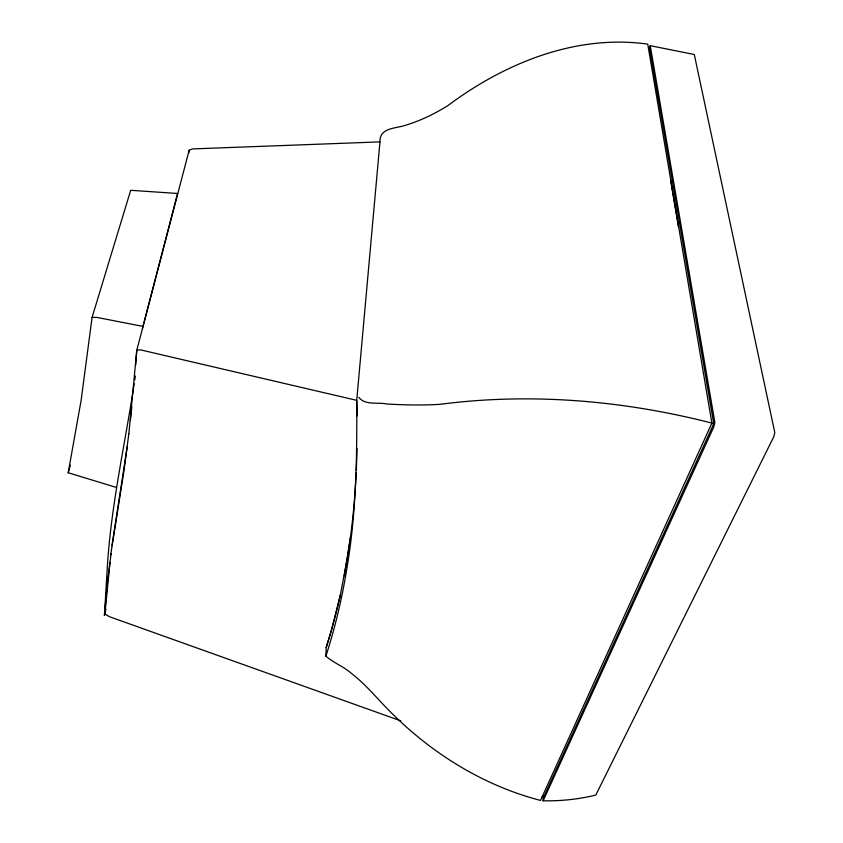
<?xml version="1.0" encoding="UTF-8"?>
<svg xmlns="http://www.w3.org/2000/svg" width="843" height="843" viewBox="0 0 843 843"><rect width="100%" height="100%" fill="white"/><g stroke="black" fill="none" stroke-linecap="round" stroke-linejoin="round"><path stroke-width="1.26" d="M325.872 656.149A1799.942 794.001 50.7 0 0 347.442 565.042C356.378 510.616 357.053 455.357 356.726 400.341L379.961 141.887C379.424 127.398 395.894 128.652 405.515 125.28C420.594 120.654 434.914 113.773 448.223 105.343C504.946 63.088 576.011 34.036 647.751 44.142L711.882 423.091L540.532 800.428C479.625 784.622 424.946 749.111 382.185 703.357C372.395 692.967 362.89 682.166 351.489 673.462C343.712 666.55 333.638 662.914 325.872 656.149L326.188 647.508A2147.121 925.614 47 0 0 340.393 594.789L347.674 556.433L350.593 536.264A2120.577 918.575 46.9 0 0 356.178 472.891M105.923 609.099L104.437 615.306L107.177 569.478C110.728 506.822 124.775 445.557 134.206 383.681M128.874 433.66L136.766 350.33L189.159 150.223L188.916 152.752M135.681 364.871L136.787 350.288L140.381 349.834L356.726 400.341A2120.577 918.575 46.9 0 1 357.095 415.894M104.437 615.306L107.525 581.227L111.128 553.566M130.391 420.446L131.856 406.937M142.383 328.812L177.557 193.479L130.686 190.307L92.087 317.389L81.17 400.109L68.199 472.754L116.302 487.412M110.001 562.45L104.901 614.031L109.453 616.707L400.878 720.891M128.842 433.724L123.816 471.838L110.707 554.715M127.209 446.758L111.95 545.674M134.796 379.877L135.386 376.062M344.26 575.938L350.593 536.264M340.393 594.789L331.573 629.71L326.188 647.508M68.199 472.754L70.38 465.178M649.258 47.482L650.259 45.691L694.284 54.489L774.801 432.596L773.705 436.916L595.79 795.075A125.86 74.584 -0.3 0 1 543.155 800.808L542.966 795.571M649.69 48.072L713.747 423.766L543.735 797.046L541.986 796.793M543.155 800.808L713.81 426.864L714.875 422.522L650.259 45.691M189.148 150.244L192.436 148.926L379.961 141.887M92.087 317.389L96.892 317.411L142.73 326.357M711.492 423.386L713.747 423.766M711.882 423.091C623.272 400.372 530.532 392.48 439.667 404.366C422.016 405.357 404.303 405.083 386.663 403.955C377.527 402.037 365.272 405.578 358.739 397.306M670.68 180.823L674.463 203.195M674.526 203.584L678.467 226.872M357.01 448.56A2120.577 918.575 46.9 0 1 356.304 470.299"/></g></svg>
